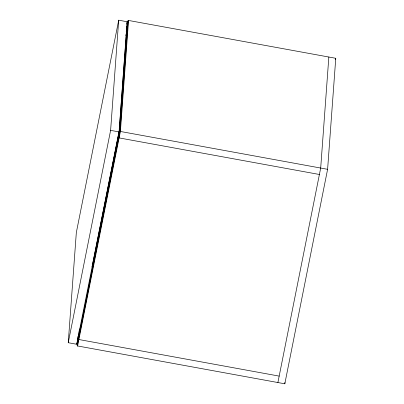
<?xml version="1.0" encoding="UTF-8"?>
<svg xmlns="http://www.w3.org/2000/svg" width="404" height="404" viewBox="0 0 404 404"><rect width="100%" height="100%" fill="white"/><g stroke="black" fill="none" stroke-linecap="round" stroke-linejoin="round"><path stroke-width="0.61" d="M68.241 342.708L76.331 232.547L118.7 20.2L127.154 21.745L119.064 131.906L76.699 344.253L68.241 342.708L110.61 130.366L118.7 20.2M76.699 344.253L76.79 342.996M126.27 29.911L128.169 20.387L335.759 58.292L327.609 169.311L284.81 383.8L77.22 345.895L77.911 336.487M79.149 330.679L78.502 339.456L279.174 376.104M79.164 335.764L79.674 328.866M126.886 26.821L118.736 137.84L319.402 174.483M77.22 345.895L120.018 131.401L128.169 20.387M284.81 383.8L284.901 382.548M328.841 57.03L320.69 168.044L277.891 382.538M126.664 24.215L127.154 21.745M126.205 31.855L126.699 29.381L127.083 29.452M128.204 22.21L128.553 20.458L120.402 131.472L77.603 345.96M125.851 35.638L126.22 33.779M119.225 128.916L119.473 127.679M118.912 132.093L92.011 266.923L92.395 266.988L119.301 132.164M119.533 129.002L119.776 127.765M78.694 336.896L118.922 135.274M335.512 59.529L335.759 58.292M120.018 131.401L327.609 169.311M110.61 130.366L119.064 131.906"/></g></svg>
